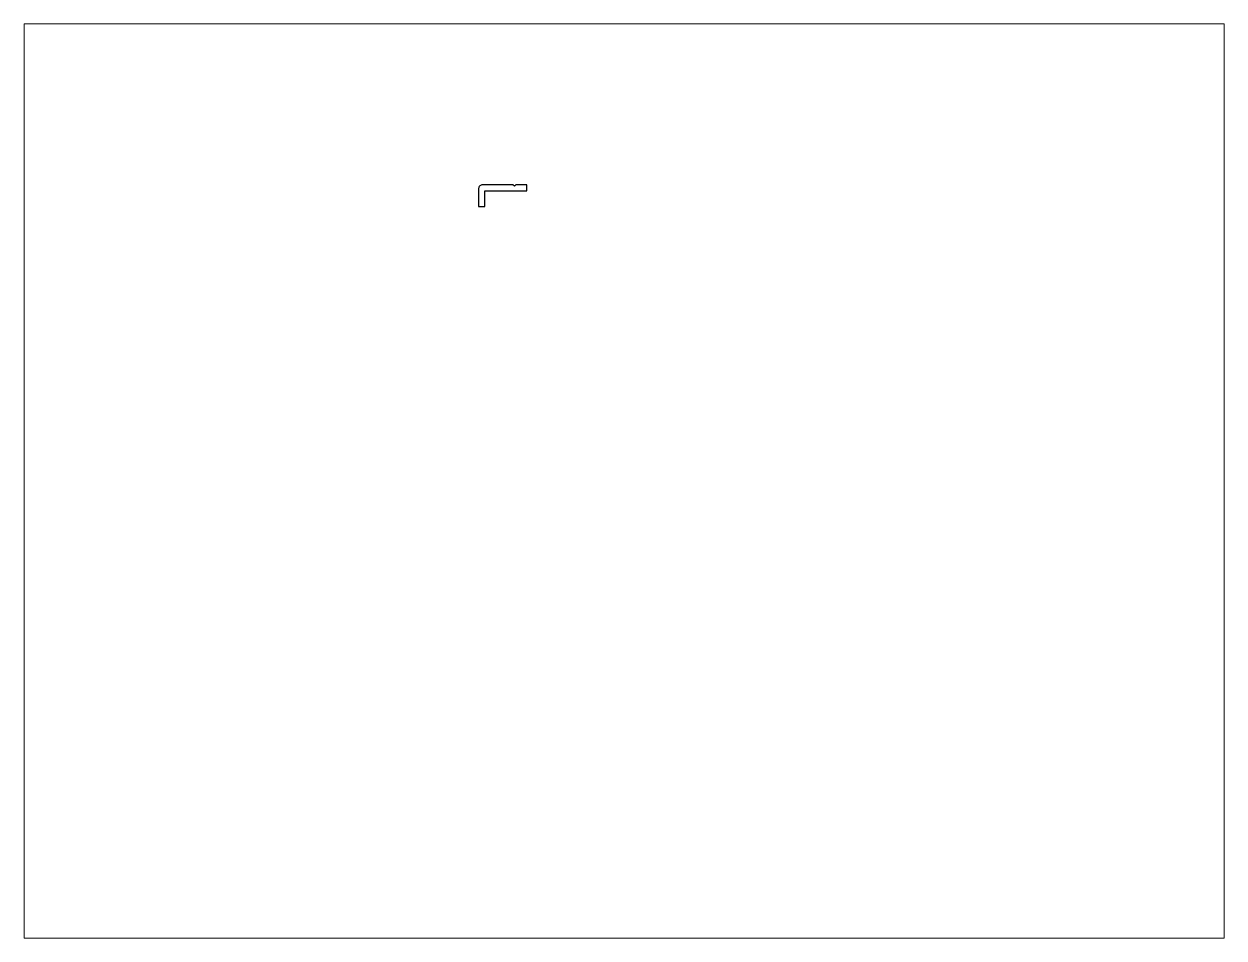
# Paper-space layout 'Layout1' of a CAD drawing. Extents: x 27 to 240, y 20 to 183.
# The model-space entities are those that its viewports show. They can reach past a viewport. Long polylines and large blocks are cut down to what shows.
import ezdxf

# ---------------------------------------------------------------- set-up
doc = ezdxf.new("R2010")
doc.units = 0
doc.header["$LTSCALE"] = 15
doc.layers.get('0').update_dxf_attribs({"linetype": 'CONTINUOUS'})
doc.layers.add('ANA', color=220, linetype='CONTINUOUS')

msp = doc.modelspace()

# ---------------------------------------------------------------- linework, layer by layer
at = {"layer": 'ANA', "color": 7}
msp.add_lwpolyline([(159.28, 223.57), (159.28, 225.57), (155.78, 225.57), (155.28, 225.07), (154.78, 225.57), (145.03, 225.57, 0.414214), (143.78, 224.32), (143.78, 218.57), (145.78, 218.57), (145.78, 223.57)], format="xyb", close=True, dxfattribs=at)

psp = doc.layouts.get("Layout1")

# ---------------------------------------------------------------- viewports
at = {"layer": '0', "color": 0, "linetype": 'BYBLOCK', "ltscale": 0.05}
psp.add_viewport(center=(133.35, 101.6), size=(213.36, 162.56), view_center_point=(190.51, 130.3), view_height=293.8955, dxfattribs=at)

doc.saveas('drawing.dxf')
